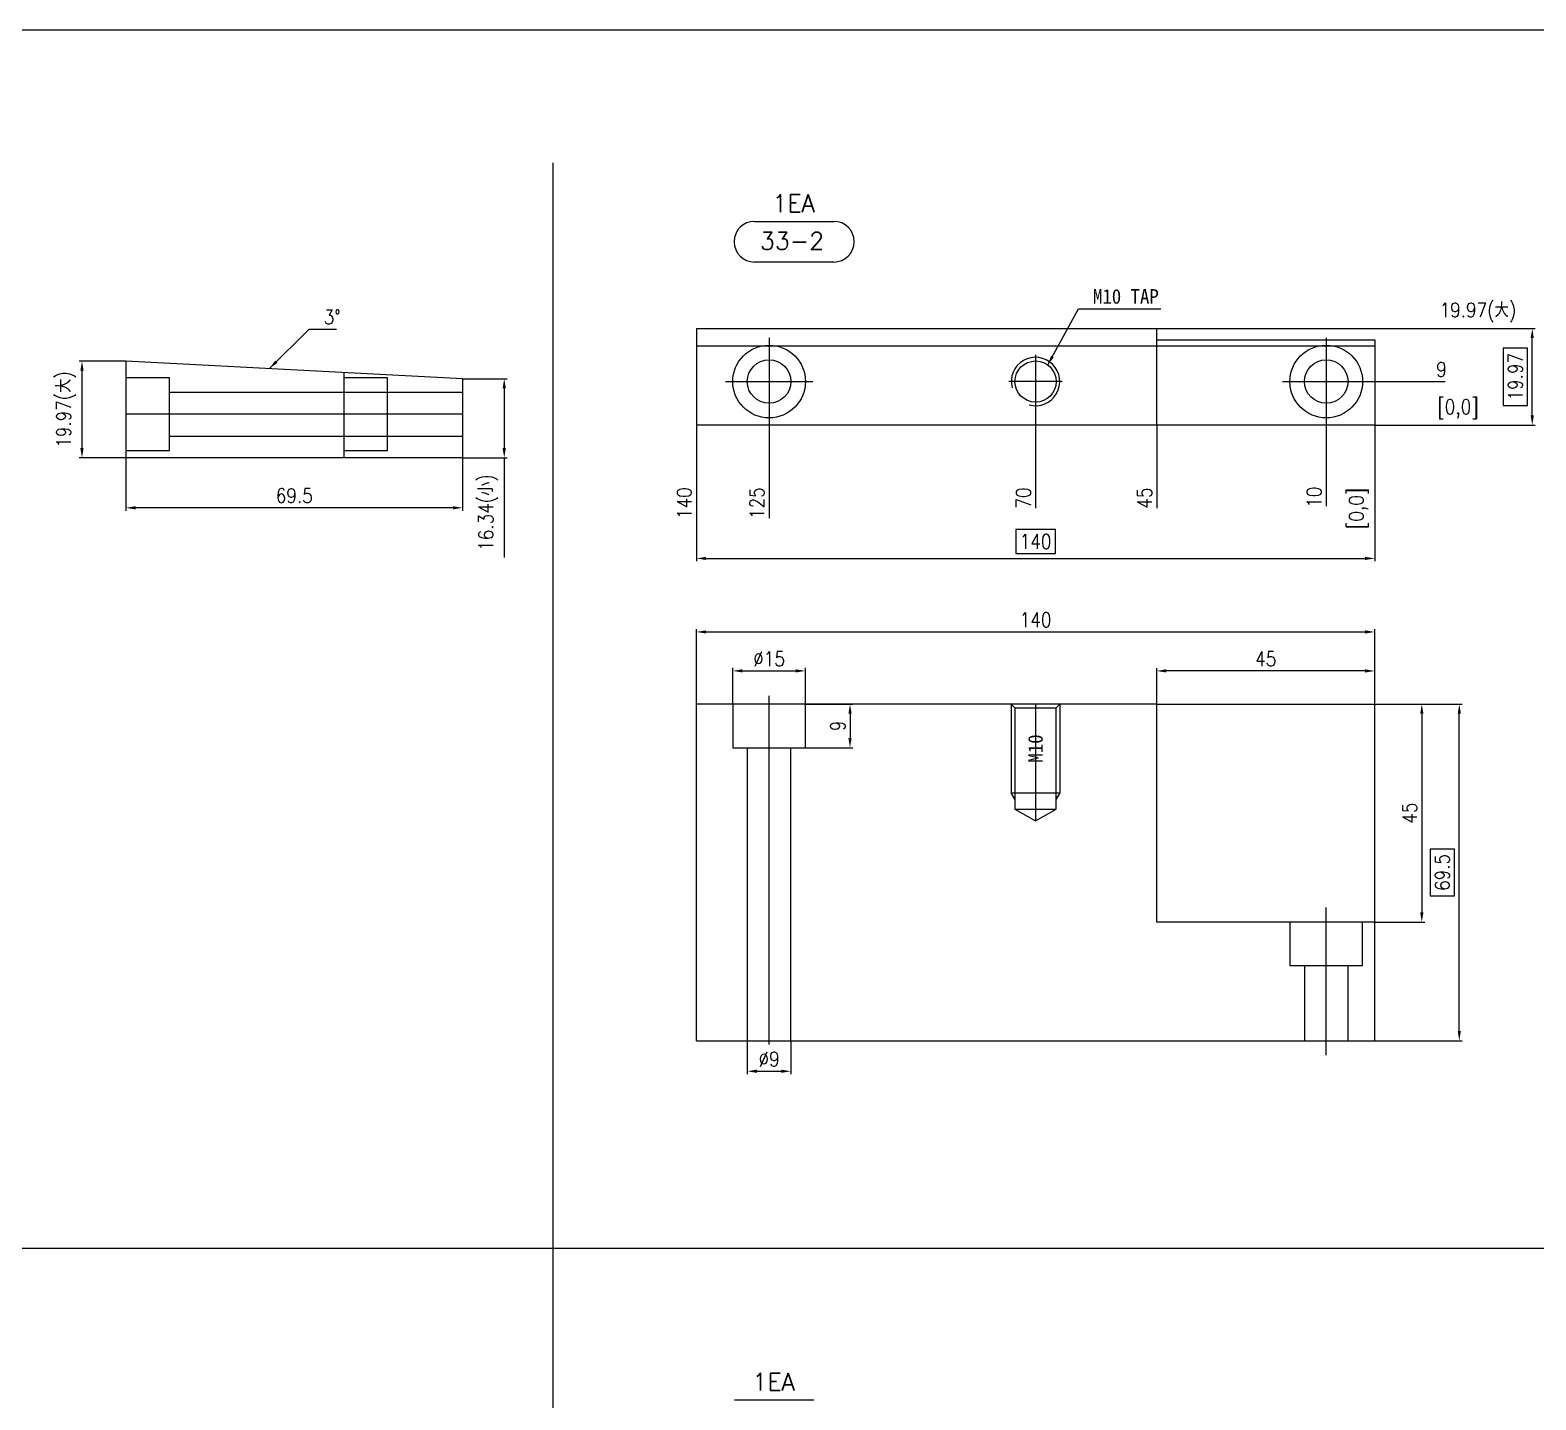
# Model space of a CAD drawing. Header units: millimetres. Extents: x 632 to 3922, y 1402 to 2001.
# Drawn here: x 841.5 to 1152.3, y 1695.7 to 1978.5 of the extents above; entities that cross this region are included whole.
import ezdxf
from ezdxf.enums import TextEntityAlignment as Align
from ezdxf.lldxf.tags import DXFTag

# ---------------------------------------------------------------- set-up
doc = ezdxf.new("R2010")
doc.units = ezdxf.units.MM
for name, color, linetype in [('11', 11, 'Continuous'), ('2', 2, 'Continuous'), ('3', 3, 'Continuous'), ('6', 6, 'Continuous'), ('7', 7, 'Continuous'), ('BCE', 1, 'CENTER'), ('BO', 7, 'Continuous'), ('BTL', 5, 'Continuous'), ('CE', 1, 'CENTER'), ('DIM', 7, 'Continuous')]:
    doc.layers.add(name, color=color, linetype=linetype)
doc.styles.add('JM_Standard', font='', dxfattribs={"height": 3})
doc.styles.add('ROMANS', font='romans.shx', dxfattribs={"width": 0.8, "height": 3})
doc.styles.add('SY', font='romans.shx', dxfattribs={"width": 0.85, "height": 3, "bigfont": 'ghs.shx'})
doc.styles.get('JM_Standard').set_extended_font_data('DotumChe')
tags = doc.linetypes.add('CENTER', pattern=[2, 1.25, -0.25, 0.25, -0.25]).pattern_tags.tags
tags[10:11] = [DXFTag(74, 4), DXFTag(75, 0), DXFTag(340, '0'), DXFTag(46, 1.0), DXFTag(50, 0.0), DXFTag(44, 0.0), DXFTag(45, 0.0)]
tags[8:9] = [DXFTag(74, 4), DXFTag(75, 0), DXFTag(340, '0'), DXFTag(46, 1.0), DXFTag(50, 0.0), DXFTag(44, 0.0), DXFTag(45, 0.0)]
tags[6:7] = [DXFTag(74, 4), DXFTag(75, 0), DXFTag(340, '0'), DXFTag(46, 1.0), DXFTag(50, 0.0), DXFTag(44, 0.0), DXFTag(45, 0.0)]
tags[4:5] = [DXFTag(74, 4), DXFTag(75, 0), DXFTag(340, '0'), DXFTag(46, 1.0), DXFTag(50, 0.0), DXFTag(44, 0.0), DXFTag(45, 0.0)]
doc.dimstyles.new('BaseStyle', dxfattribs={"dimtxt": 3, "dimasz": 2, "dimexe": 0.6, "dimexo": 0, "dimgap": 1, "dimtad": 1, "dimdsep": 46, "dimtxsty": 'SY', "dimcen": 0, "dimclrd": 3, "dimclre": 3, "dimclrt": 7, "dimaunit": 1, "dimazin": 0, "dimtfac": 1, "dimtmove": 0, "dimatfit": 3, "dimfxl": 1, "dimtolj": 1, "dimtzin": 0, "dimarcsym": 0})

# ---------------------------------------------------------------- blocks, each defined once
blk = doc.blocks.new('*D271')
at = {"layer": 'Defpoints', "color": 0}
for p in [(861.28, 1910.15), (852.21, 1890.18), (861.28, 1890.18)]:
    blk.add_point(p, dxfattribs=at)
at = {"layer": 'DIM', "color": 3, "lineweight": -2}
for p, q in [((861.28, 1910.15), (851.61, 1910.15)), ((852.21, 1908.15), (852.21, 1892.18)), ((861.28, 1890.18), (851.61, 1890.18))]:
    blk.add_line(p, q, dxfattribs=at)
at = {"layer": 'DIM', "color": 3}
for points in [[(852.55, 1908.15), (851.88, 1908.15), (852.21, 1910.15)], [(851.88, 1892.18), (852.55, 1892.18), (852.21, 1890.18)]]:
    blk.add_solid(points, dxfattribs=at)
at = {"layer": 'DIM', "color": 7, "insert": (848.93, 1900.16), "char_height": 3, "attachment_point": 5, "rotation": 90, "style": 'SY', "bg_fill": 3, "box_fill_scale": 1.1, "bg_fill_color": 256, "bg_fill_true_color": 13158600, "bg_fill_transparency": 0}
blk.add_mtext('\\A1;19.97(大)', dxfattribs=at)
blk = doc.blocks.new('*D272')
at = {"layer": 'Defpoints', "color": 0}
for p in [(930.78, 1906.51), (930.78, 1890.18), (939.37, 1890.18)]:
    blk.add_point(p, dxfattribs=at)
at = {"layer": 'DIM', "color": 3, "lineweight": -2}
for p, q in [((930.78, 1906.51), (939.97, 1906.51)), ((939.37, 1904.51), (939.37, 1892.18)), ((930.78, 1890.18), (939.97, 1890.18)), ((939.37, 1890.18), (939.37, 1869.59))]:
    blk.add_line(p, q, dxfattribs=at)
at = {"layer": 'DIM', "color": 3}
for points in [[(939.7, 1904.51), (939.03, 1904.51), (939.37, 1906.51)], [(939.03, 1892.18), (939.7, 1892.18), (939.37, 1890.18)]]:
    blk.add_solid(points, dxfattribs=at)
at = {"layer": 'DIM', "color": 7, "insert": (936.08, 1878.88), "char_height": 3, "attachment_point": 5, "rotation": 90, "style": 'SY', "bg_fill": 3, "box_fill_scale": 1.1, "bg_fill_color": 256, "bg_fill_true_color": 13158600, "bg_fill_transparency": 0}
blk.add_mtext('\\A1;16.34(小)', dxfattribs=at)
blk = doc.blocks.new('*D273')
at = {"layer": 'Defpoints', "color": 0}
for p in [(861.28, 1890.18), (930.78, 1890.18), (861.28, 1879.86)]:
    blk.add_point(p, dxfattribs=at)
at = {"layer": 'DIM', "color": 3, "lineweight": -2}
for p, q in [((861.28, 1890.18), (861.28, 1879.26)), ((930.78, 1890.18), (930.78, 1879.26)), ((928.78, 1879.86), (863.28, 1879.86))]:
    blk.add_line(p, q, dxfattribs=at)
at = {"layer": 'DIM', "color": 3}
for points in [[(863.28, 1880.19), (863.28, 1879.53), (861.28, 1879.86)], [(928.78, 1879.53), (928.78, 1880.19), (930.78, 1879.86)]]:
    blk.add_solid(points, dxfattribs=at)
at = {"layer": 'DIM', "color": 7, "insert": (896.03, 1882.36), "char_height": 3, "attachment_point": 5, "style": 'SY', "bg_fill": 3, "box_fill_scale": 1.1, "bg_fill_color": 256, "bg_fill_true_color": 13158600, "bg_fill_transparency": 0}
blk.add_mtext('\\A1;69.5', dxfattribs=at)
blk = doc.blocks.new('PCT_1_10')
at = {"layer": 'BCE'}
for p, q in [((0, 5.5), (0, -5.5)), ((5.5, 0), (-5.5, 0))]:
    blk.add_line(p, q, dxfattribs=at)
at = {"layer": 'BO'}
blk.add_circle((0, 0), 4.25, dxfattribs=at)
at = {"layer": 'BTL'}
blk.add_arc((0, 0), 5, 255, 195, dxfattribs=at)
blk = doc.blocks.new('*D274')
at = {"layer": 'BO', "color": 3, "lineweight": -2}
blk.add_line((1119.04, 1896.93), (1119.04, 1875.55), dxfattribs=at)
at = {"layer": 'Defpoints', "color": 0}
for p in [(1119.04, 1896.93), (1119.04, 1896.93), (1119.04, 1884.93)]:
    blk.add_point(p, dxfattribs=at)
at = {"layer": 'BO', "color": 2, "insert": (1115.75, 1879.74), "char_height": 3, "attachment_point": 5, "rotation": 90, "style": 'SY'}
blk.add_mtext('\\A1;[0,0]', dxfattribs=at)
blk = doc.blocks.new('*D275')
at = {"layer": 'BO', "color": 3, "lineweight": -2}
blk.add_line((1119.04, 1896.93), (1140.41, 1896.93), dxfattribs=at)
at = {"layer": 'Defpoints', "color": 0}
for p in [(1119.04, 1896.93), (1119.04, 1896.93), (1131.04, 1896.93)]:
    blk.add_point(p, dxfattribs=at)
at = {"layer": 'BO', "color": 2, "insert": (1136.22, 1900.22), "char_height": 3, "attachment_point": 5, "style": 'SY'}
blk.add_mtext('\\A1;[0,0]', dxfattribs=at)
blk = doc.blocks.new('*D276')
at = {"layer": 'BO', "color": 3, "lineweight": -2}
blk.add_line((1109.04, 1896.93), (1109.04, 1880.17), dxfattribs=at)
at = {"layer": 'Defpoints', "color": 0}
for p in [(1109.04, 1896.93), (1119.04, 1896.93)]:
    blk.add_point(p, dxfattribs=at)
at = {"layer": 'BO', "color": 7, "insert": (1106.54, 1882.05), "char_height": 3, "attachment_point": 5, "rotation": 90, "style": 'SY', "bg_fill": 3, "box_fill_scale": 1.1, "bg_fill_color": 256, "bg_fill_true_color": 13158600, "bg_fill_transparency": 0}
blk.add_mtext('\\A1;10', dxfattribs=at)
at = {"layer": 'Defpoints', "color": 0}
blk.add_point((1109.04, 1884.93), dxfattribs=at)
blk = doc.blocks.new('*D277')
at = {"layer": 'BO', "color": 3, "lineweight": -2}
blk.add_line((1074.04, 1896.93), (1074.04, 1879.8), dxfattribs=at)
at = {"layer": 'Defpoints', "color": 0}
for p in [(1074.04, 1896.93), (1119.04, 1896.93)]:
    blk.add_point(p, dxfattribs=at)
at = {"layer": 'BO', "color": 7, "insert": (1071.54, 1881.87), "char_height": 3, "attachment_point": 5, "rotation": 90, "style": 'SY', "bg_fill": 3, "box_fill_scale": 1.1, "bg_fill_color": 256, "bg_fill_true_color": 13158600, "bg_fill_transparency": 0}
blk.add_mtext('\\A1;45', dxfattribs=at)
at = {"layer": 'Defpoints', "color": 0}
blk.add_point((1074.04, 1884.93), dxfattribs=at)
blk = doc.blocks.new('*D278')
at = {"layer": 'BO', "color": 3, "lineweight": -2}
blk.add_line((1049.04, 1905.93), (1049.04, 1879.8), dxfattribs=at)
at = {"layer": 'Defpoints', "color": 0}
for p in [(1049.04, 1905.93), (1119.04, 1896.93)]:
    blk.add_point(p, dxfattribs=at)
at = {"layer": 'BO', "color": 7, "insert": (1046.54, 1881.87), "char_height": 3, "attachment_point": 5, "rotation": 90, "style": 'SY', "bg_fill": 3, "box_fill_scale": 1.1, "bg_fill_color": 256, "bg_fill_true_color": 13158600, "bg_fill_transparency": 0}
blk.add_mtext('\\A1;70', dxfattribs=at)
at = {"layer": 'Defpoints', "color": 0}
blk.add_point((1049.04, 1884.93), dxfattribs=at)
blk = doc.blocks.new('*D279')
at = {"layer": 'BO', "color": 3, "lineweight": -2}
blk.add_line((994.04, 1896.93), (994.04, 1877.74), dxfattribs=at)
at = {"layer": 'Defpoints', "color": 0}
for p in [(994.04, 1896.93), (1119.04, 1896.93)]:
    blk.add_point(p, dxfattribs=at)
at = {"layer": 'BO', "color": 7, "insert": (991.54, 1880.83), "char_height": 3, "attachment_point": 5, "rotation": 90, "style": 'SY', "bg_fill": 3, "box_fill_scale": 1.1, "bg_fill_color": 256, "bg_fill_true_color": 13158600, "bg_fill_transparency": 0}
blk.add_mtext('\\A1;125', dxfattribs=at)
at = {"layer": 'Defpoints', "color": 0}
blk.add_point((994.04, 1884.93), dxfattribs=at)
blk = doc.blocks.new('*D280')
at = {"layer": 'BO', "color": 3, "lineweight": -2}
blk.add_line((979.04, 1896.93), (979.04, 1877.74), dxfattribs=at)
at = {"layer": 'Defpoints', "color": 0}
for p in [(979.04, 1896.93), (1119.04, 1896.93)]:
    blk.add_point(p, dxfattribs=at)
at = {"layer": 'BO', "color": 7, "insert": (976.54, 1880.83), "char_height": 3, "attachment_point": 5, "rotation": 90, "style": 'SY', "bg_fill": 3, "box_fill_scale": 1.1, "bg_fill_color": 256, "bg_fill_true_color": 13158600, "bg_fill_transparency": 0}
blk.add_mtext('\\A1;140', dxfattribs=at)
at = {"layer": 'Defpoints', "color": 0}
blk.add_point((979.04, 1884.93), dxfattribs=at)
blk = doc.blocks.new('*D281')
at = {"layer": 'BO', "color": 3, "lineweight": -2}
blk.add_line((1118.04, 1905.93), (1133.61, 1905.93), dxfattribs=at)
at = {"layer": 'Defpoints', "color": 0}
for p in [(1118.04, 1905.93), (1119.04, 1896.93)]:
    blk.add_point(p, dxfattribs=at)
at = {"layer": 'BO', "color": 7, "insert": (1132.82, 1908.43), "char_height": 3, "attachment_point": 5, "style": 'SY', "bg_fill": 3, "box_fill_scale": 1.1, "bg_fill_color": 256, "bg_fill_true_color": 13158600, "bg_fill_transparency": 0}
blk.add_mtext('\\A1;9', dxfattribs=at)
at = {"layer": 'Defpoints', "color": 0}
blk.add_point((1131.04, 1905.93), dxfattribs=at)
blk = doc.blocks.new('*D282')
at = {"layer": 'BO', "color": 3, "lineweight": -2}
blk.add_line((1074.04, 1916.9), (1148.63, 1916.9), dxfattribs=at)
at = {"layer": 'Defpoints', "color": 0}
for p in [(1074.04, 1916.9), (1119.04, 1896.93)]:
    blk.add_point(p, dxfattribs=at)
at = {"layer": 'BO', "color": 7, "insert": (1140.33, 1920.19), "char_height": 3, "attachment_point": 5, "style": 'SY', "bg_fill": 3, "box_fill_scale": 1.1, "bg_fill_color": 256, "bg_fill_true_color": 13158600, "bg_fill_transparency": 0}
blk.add_mtext('\\A1;19.97(大)', dxfattribs=at)
at = {"layer": 'Defpoints', "color": 0}
blk.add_point((1131.04, 1916.9), dxfattribs=at)
blk = doc.blocks.new('*D283')
at = {"layer": 'Defpoints', "color": 0}
for p in [(979.04, 1896.93), (1119.04, 1896.93), (1119.04, 1869.41)]:
    blk.add_point(p, dxfattribs=at)
at = {"layer": 'DIM', "color": 3, "lineweight": -2}
for p, q in [((979.04, 1896.93), (979.04, 1868.81)), ((1119.04, 1896.93), (1119.04, 1868.81)), ((981.04, 1869.41), (1117.04, 1869.41))]:
    blk.add_line(p, q, dxfattribs=at)
at = {"layer": 'DIM', "color": 3}
for points in [[(981.04, 1869.74), (981.04, 1869.08), (979.04, 1869.41)], [(1117.04, 1869.08), (1117.04, 1869.74), (1119.04, 1869.41)]]:
    blk.add_solid(points, dxfattribs=at)
at = {"layer": 'DIM', "color": 7, "insert": (1049.04, 1872.91), "char_height": 3, "attachment_point": 5, "style": 'SY', "bg_fill": 3, "box_fill_scale": 1.1, "bg_fill_color": 256, "bg_fill_true_color": 13158600, "bg_fill_transparency": 0}
blk.add_mtext('\\A1;140', dxfattribs=at)
at = {"layer": 'DIM', "color": 3, "lineweight": -2}
for p, q in [((1053.13, 1875.41), (1044.94, 1875.41)), ((1044.94, 1875.41), (1044.94, 1870.41)), ((1053.13, 1870.41), (1053.13, 1875.41)), ((1044.94, 1870.41), (1053.13, 1870.41))]:
    blk.add_line(p, q, dxfattribs=at)
blk = doc.blocks.new('*D284')
at = {"layer": 'Defpoints', "color": 0}
for p in [(1141.87, 1916.9), (1151.56, 1916.9), (1119.04, 1896.93)]:
    blk.add_point(p, dxfattribs=at)
at = {"layer": 'DIM', "color": 3, "lineweight": -2}
for p, q in [((1141.87, 1916.9), (1152.16, 1916.9)), ((1151.56, 1898.93), (1151.56, 1914.9)), ((1119.04, 1896.93), (1152.16, 1896.93))]:
    blk.add_line(p, q, dxfattribs=at)
at = {"layer": 'DIM', "color": 3}
for points in [[(1151.89, 1914.9), (1151.22, 1914.9), (1151.56, 1916.9)], [(1151.22, 1898.93), (1151.89, 1898.93), (1151.56, 1896.93)]]:
    blk.add_solid(points, dxfattribs=at)
at = {"layer": 'DIM', "color": 7, "insert": (1148.06, 1906.92), "char_height": 3, "attachment_point": 5, "rotation": 90, "style": 'SY', "bg_fill": 3, "box_fill_scale": 1.1, "bg_fill_color": 256, "bg_fill_true_color": 13158600, "bg_fill_transparency": 0}
blk.add_mtext('\\A1;19.97', dxfattribs=at)
at = {"layer": 'DIM', "color": 3, "lineweight": -2}
for p, q in [((1150.56, 1912.84), (1145.56, 1912.84)), ((1145.56, 1912.84), (1145.56, 1901)), ((1150.56, 1901), (1150.56, 1912.84)), ((1145.56, 1901), (1150.56, 1901))]:
    blk.add_line(p, q, dxfattribs=at)
blk = doc.blocks.new('*D288')
at = {"layer": 'Defpoints', "color": 0}
for p in [(1001.54, 1846.19), (986.54, 1839.33), (1001.54, 1839.33)]:
    blk.add_point(p, dxfattribs=at)
at = {"layer": 'DIM', "color": 3, "lineweight": -2}
for p, q in [((986.54, 1839.33), (986.54, 1846.79)), ((988.54, 1846.19), (999.54, 1846.19)), ((1001.54, 1839.33), (1001.54, 1846.79))]:
    blk.add_line(p, q, dxfattribs=at)
at = {"layer": 'DIM', "color": 3}
for points in [[(988.54, 1846.52), (988.54, 1845.86), (986.54, 1846.19)], [(999.54, 1845.86), (999.54, 1846.52), (1001.54, 1846.19)]]:
    blk.add_solid(points, dxfattribs=at)
at = {"layer": 'DIM', "color": 7, "insert": (994.04, 1848.69), "char_height": 3, "attachment_point": 5, "style": 'SY', "bg_fill": 3, "box_fill_scale": 1.1, "bg_fill_color": 256, "bg_fill_true_color": 13158600, "bg_fill_transparency": 0}
blk.add_mtext('\\A1;%%c15', dxfattribs=at)
blk = doc.blocks.new('*D289')
at = {"layer": 'Defpoints', "color": 0}
for p in [(1001.54, 1839.33), (1001.54, 1830.33), (1010.74, 1830.33)]:
    blk.add_point(p, dxfattribs=at)
at = {"layer": 'DIM', "color": 3, "lineweight": -2}
for p, q in [((1001.54, 1839.33), (1011.34, 1839.33)), ((1010.74, 1837.33), (1010.74, 1832.33)), ((1001.54, 1830.33), (1011.34, 1830.33))]:
    blk.add_line(p, q, dxfattribs=at)
at = {"layer": 'DIM', "color": 3}
for points in [[(1011.07, 1837.33), (1010.41, 1837.33), (1010.74, 1839.33)], [(1010.41, 1832.33), (1011.07, 1832.33), (1010.74, 1830.33)]]:
    blk.add_solid(points, dxfattribs=at)
at = {"layer": 'DIM', "color": 7, "insert": (1008.24, 1834.83), "char_height": 3, "attachment_point": 5, "rotation": 90, "style": 'SY', "bg_fill": 3, "box_fill_scale": 1.1, "bg_fill_color": 256, "bg_fill_true_color": 13158600, "bg_fill_transparency": 0}
blk.add_mtext('\\A1;9', dxfattribs=at)
blk = doc.blocks.new('*D290')
at = {"layer": 'Defpoints', "color": 0}
for p in [(1074.04, 1846.18), (1074.04, 1839.33), (1119.04, 1794.33)]:
    blk.add_point(p, dxfattribs=at)
at = {"layer": 'DIM', "color": 3, "lineweight": -2}
for p, q in [((1074.04, 1839.33), (1074.04, 1846.78)), ((1117.04, 1846.18), (1076.04, 1846.18)), ((1119.04, 1794.33), (1119.04, 1846.78))]:
    blk.add_line(p, q, dxfattribs=at)
at = {"layer": 'DIM', "color": 3}
for points in [[(1076.04, 1846.52), (1076.04, 1845.85), (1074.04, 1846.18)], [(1117.04, 1845.85), (1117.04, 1846.52), (1119.04, 1846.18)]]:
    blk.add_solid(points, dxfattribs=at)
at = {"layer": 'DIM', "color": 7, "insert": (1096.54, 1848.68), "char_height": 3, "attachment_point": 5, "style": 'SY', "bg_fill": 3, "box_fill_scale": 1.1, "bg_fill_color": 256, "bg_fill_true_color": 13158600, "bg_fill_transparency": 0}
blk.add_mtext('\\A1;45', dxfattribs=at)
blk = doc.blocks.new('*D291')
at = {"layer": 'Defpoints', "color": 0}
for p in [(1119.04, 1854.23), (979.04, 1839.33), (1119.04, 1794.33)]:
    blk.add_point(p, dxfattribs=at)
at = {"layer": 'DIM', "color": 3, "lineweight": -2}
for p, q in [((979.04, 1839.33), (979.04, 1854.83)), ((981.04, 1854.23), (1117.04, 1854.23)), ((1119.04, 1794.33), (1119.04, 1854.83))]:
    blk.add_line(p, q, dxfattribs=at)
at = {"layer": 'DIM', "color": 3}
for points in [[(981.04, 1854.56), (981.04, 1853.9), (979.04, 1854.23)], [(1117.04, 1853.9), (1117.04, 1854.56), (1119.04, 1854.23)]]:
    blk.add_solid(points, dxfattribs=at)
at = {"layer": 'DIM', "color": 7, "insert": (1049.04, 1856.73), "char_height": 3, "attachment_point": 5, "style": 'SY', "bg_fill": 3, "box_fill_scale": 1.1, "bg_fill_color": 256, "bg_fill_true_color": 13158600, "bg_fill_transparency": 0}
blk.add_mtext('\\A1;140', dxfattribs=at)
blk = doc.blocks.new('*D292')
at = {"layer": 'Defpoints', "color": 0}
for p in [(1074.04, 1839.33), (1119.04, 1794.33), (1128.76, 1794.33)]:
    blk.add_point(p, dxfattribs=at)
at = {"layer": 'DIM', "color": 3, "lineweight": -2}
for p, q in [((1074.04, 1839.33), (1129.36, 1839.33)), ((1128.76, 1837.33), (1128.76, 1796.33)), ((1119.04, 1794.33), (1129.36, 1794.33))]:
    blk.add_line(p, q, dxfattribs=at)
at = {"layer": 'DIM', "color": 3}
for points in [[(1129.1, 1837.33), (1128.43, 1837.33), (1128.76, 1839.33)], [(1128.43, 1796.33), (1129.1, 1796.33), (1128.76, 1794.33)]]:
    blk.add_solid(points, dxfattribs=at)
at = {"layer": 'DIM', "color": 7, "insert": (1126.26, 1816.83), "char_height": 3, "attachment_point": 5, "rotation": 90, "style": 'SY', "bg_fill": 3, "box_fill_scale": 1.1, "bg_fill_color": 256, "bg_fill_true_color": 13158600, "bg_fill_transparency": 0}
blk.add_mtext('\\A1;45', dxfattribs=at)
blk = doc.blocks.new('*D293')
at = {"layer": 'Defpoints', "color": 0}
for p in [(1074.04, 1839.33), (1136.5, 1839.33), (1119.04, 1769.83)]:
    blk.add_point(p, dxfattribs=at)
at = {"layer": 'DIM', "color": 3, "lineweight": -2}
for p, q in [((1074.04, 1839.33), (1137.1, 1839.33)), ((1136.5, 1771.83), (1136.5, 1837.33)), ((1119.04, 1769.83), (1137.1, 1769.83))]:
    blk.add_line(p, q, dxfattribs=at)
at = {"layer": 'DIM', "color": 3}
for points in [[(1136.83, 1837.33), (1136.17, 1837.33), (1136.5, 1839.33)], [(1136.17, 1771.83), (1136.83, 1771.83), (1136.5, 1769.83)]]:
    blk.add_solid(points, dxfattribs=at)
at = {"layer": 'DIM', "color": 7, "insert": (1133, 1804.58), "char_height": 3, "attachment_point": 5, "rotation": 90, "style": 'SY', "bg_fill": 3, "box_fill_scale": 1.1, "bg_fill_color": 256, "bg_fill_true_color": 13158600, "bg_fill_transparency": 0}
blk.add_mtext('\\A1;69.5', dxfattribs=at)
at = {"layer": 'DIM', "color": 3, "lineweight": -2}
for p, q in [((1135.5, 1809.4), (1130.5, 1809.4)), ((1130.5, 1809.4), (1130.5, 1799.75)), ((1135.5, 1799.75), (1135.5, 1809.4)), ((1130.5, 1799.75), (1135.5, 1799.75))]:
    blk.add_line(p, q, dxfattribs=at)
blk = doc.blocks.new('*D294')
at = {"layer": 'Defpoints', "color": 0}
for p in [(989.54, 1769.83), (998.54, 1769.83), (998.54, 1763.53)]:
    blk.add_point(p, dxfattribs=at)
at = {"layer": 'DIM', "color": 3, "lineweight": -2}
for p, q in [((989.54, 1769.83), (989.54, 1762.93)), ((998.54, 1769.83), (998.54, 1762.93)), ((991.54, 1763.53), (996.54, 1763.53))]:
    blk.add_line(p, q, dxfattribs=at)
at = {"layer": 'DIM', "color": 3}
for points in [[(991.54, 1763.86), (991.54, 1763.19), (989.54, 1763.53)], [(996.54, 1763.19), (996.54, 1763.86), (998.54, 1763.53)]]:
    blk.add_solid(points, dxfattribs=at)
at = {"layer": 'DIM', "color": 7, "insert": (994.04, 1766.03), "char_height": 3, "attachment_point": 5, "style": 'SY', "bg_fill": 3, "box_fill_scale": 1.1, "bg_fill_color": 256, "bg_fill_true_color": 13158600, "bg_fill_transparency": 0}
blk.add_mtext('\\A1;%%c9', dxfattribs=at)
blk = doc.blocks.new('A$C2EA02300')
blk.add_line((832, 585), (9, 585))

msp = doc.modelspace()

# ---------------------------------------------------------------- linework, layer by layer
for p, q in [((979.036, 1769.829), (979.036, 1839.329)), ((1074.036, 1839.329), (979.036, 1839.329)), ((986.536, 1839.329), (986.536, 1830.329)), ((1001.536, 1830.329), (1001.536, 1839.329)), ((1074.036, 1794.329), (1074.036, 1839.329)), ((986.536, 1830.329), (1001.536, 1830.329)), ((989.536, 1830.329), (989.536, 1769.829)), ((998.536, 1769.829), (998.536, 1830.329)), ((1119.036, 1794.329), (1074.036, 1794.329)), ((1101.536, 1794.329), (1101.536, 1785.329)), ((1116.536, 1785.329), (1116.536, 1794.329)), ((1119.036, 1769.829), (1119.036, 1794.329)), ((1101.536, 1785.329), (1116.536, 1785.329)), ((1104.536, 1785.329), (1104.536, 1769.829)), ((1113.536, 1769.829), (1113.536, 1785.329)), ((979.036, 1769.829), (1119.036, 1769.829))]:
    msp.add_line(p, q)
at = {"layer": '11'}
for p, q in [((949.4, 1951.108), (949.4, 1471.207)), ((645.935, 1727.018), (1440.996, 1727.018))]:
    msp.add_line(p, q, dxfattribs=at)
at = {"layer": '2'}
for p, q in [((1074.036, 1913.259), (979.036, 1913.259)), ((1119.036, 1913.259), (1074.036, 1913.259)), ((870.277, 1906.677), (861.277, 1906.677)), ((870.277, 1891.677), (870.277, 1906.677)), ((906.277, 1907.795), (906.277, 1903.677)), ((915.277, 1906.677), (906.277, 1906.677)), ((915.277, 1891.677), (915.277, 1906.677)), ((930.777, 1903.677), (870.277, 1903.677)), ((906.277, 1903.677), (906.277, 1894.677)), ((870.277, 1894.677), (930.777, 1894.677)), ((906.277, 1894.677), (906.277, 1890.177)), ((861.277, 1891.677), (870.277, 1891.677)), ((906.277, 1891.677), (915.277, 1891.677))]:
    msp.add_line(p, q, dxfattribs=at)
at = {"layer": '3'}
for p, q in [((991.027, 1939.001), (1007.401, 1939.001)), ((1007.401, 1930.601), (991.027, 1930.601)), ((986.903, 1695.673), (1003.277, 1695.673))]:
    msp.add_line(p, q, dxfattribs=at)
for centre, start, end in [((991.027, 1934.801), 90, 180), ((1007.401, 1934.801), 0, 90), ((991.027, 1934.801), 180, 270), ((1007.401, 1934.801), 270, 0)]:
    msp.add_arc(centre, 4.2, start, end, dxfattribs=at)
at = {"layer": '7'}
for p, q in [((979.036, 1916.905), (979.036, 1896.931)), ((979.036, 1916.905), (1074.036, 1916.905)), ((1074.036, 1896.931), (1074.036, 1916.905)), ((1074.036, 1914.544), (1119.036, 1914.544)), ((1119.036, 1914.544), (1119.036, 1896.931)), ((861.277, 1910.151), (861.277, 1890.177)), ((930.777, 1906.513), (861.277, 1910.151)), ((930.777, 1906.513), (930.777, 1890.177)), ((1074.036, 1896.931), (979.036, 1896.931)), ((1119.036, 1896.931), (1074.036, 1896.931)), ((930.777, 1890.177), (861.277, 1890.177))]:
    msp.add_line(p, q, dxfattribs=at)
for centre, radius in [((994.036, 1905.931), 7.5), ((1109.036, 1905.931), 7.5), ((994.036, 1905.931), 4.5), ((1109.036, 1905.931), 4.5)]:
    msp.add_circle(centre, radius, dxfattribs=at)
at = {"layer": 'CE'}
for p, q in [((994.036, 1914.931), (994.036, 1896.931)), ((1109.036, 1914.931), (1109.036, 1896.931)), ((985.036, 1905.931), (1003.036, 1905.931)), ((1100.036, 1905.931), (1118.036, 1905.931)), ((930.777, 1899.177), (861.277, 1899.177)), ((994.036, 1769.041), (994.036, 1841.028)), ((1109.036, 1766.829), (1109.036, 1797.329))]:
    msp.add_line(p, q, dxfattribs=at)

# ---------------------------------------------------------------- block references
at = {"layer": 'BO'}
msp.add_blockref('PCT_1_10', (1049.036, 1905.931), dxfattribs=at)

# ---------------------------------------------------------------- texts
at = {"style": 'ROMANS'}
for p in [(1003.515, 1940.928), (999.39, 1697.6)]:
    msp.add_text('1EA', height=3.6, dxfattribs=at).set_placement(p, align=Align.RIGHT)
at = {"layer": '6', "style": 'ROMANS'}
msp.add_text('33-2', height=3.6, dxfattribs=at).set_placement((1005.411, 1933.165), align=Align.RIGHT)
at = {"layer": '7', "char_height": 3, "attachment_point": 7}
for s, insert, style in [('M10 TAP  ', (1060.896, 1921.956), 'JM_Standard'), ('\\A1;3%%d', (902.108, 1917.749), 'SY')]:
    msp.add_mtext(s, dxfattribs=dict(at, insert=insert, style=style))

# ---------------------------------------------------------------- dimensions: what is measured, and where the dimension line sits
at = {"layer": 'BO'}
for offset, dtype, picture, middle in [((12, 0), 0, '*D275', (1136.225, 1900.217)), ((0, -12), 1, '*D274', (1115.75, 1879.742))]:
    dim = msp.add_ordinate_dim(feature_location=(1119.036, 1896.931), offset=offset, dtype=dtype, origin=(1119.036, 1896.931), text='[0,0]', dimstyle='BaseStyle', override={"dimclrt": 2}, dxfattribs=at)
    dim.commit()
    dim.dimension.update_dxf_attribs({"geometry": picture, "text_midpoint": middle})

# ---------------------------------------------------------------- leaders
at = {"layer": 'BO', "annotation_type": 0, "has_hookline": 1, "hookline_direction": 0, "text_width": 13.985}
msp.add_leader([(1051.564, 1909.347), (1057.896, 1920.956), (1059.896, 1920.956)], dimstyle='BaseStyle', override={"dimscale": 1, "dimgap": 1, "dimtad": 1}, dxfattribs=at)
at = {"layer": 'DIM', "annotation_type": 0, "has_hookline": 1, "hookline_direction": 0, "text_width": 2.671}
msp.add_leader([(890.897, 1908.6), (899.108, 1916.749), (901.108, 1916.749)], dimstyle='BaseStyle', override={"dimtfill": 1}, dxfattribs=at)

# ---------------------------------------------------------------- next in the draw order: dimensions: what is measured, and where the dimension line sits
at = {"layer": 'BO'}
dim = msp.add_ordinate_dim(feature_location=(1109.036, 1896.931), offset=(0, -12), dtype=1, origin=(1119.036, 1896.931), dimstyle='BaseStyle', override={"dimtfill": 1}, dxfattribs=at)
dim.commit()
dim.dimension.update_dxf_attribs({"geometry": '*D276', "text_midpoint": (1106.536, 1882.049)})
at = {"layer": 'DIM'}
for base, p1, p2, text, picture, middle in [((852.214, 1890.177), (861.277, 1910.151), (861.277, 1890.177), '<>(大)', '*D271', (848.928, 1900.164)), ((939.366, 1890.177), (930.777, 1906.513), (930.777, 1890.177), '<>(小)', '*D272', (936.08, 1878.881))]:
    dim = msp.add_linear_dim(base=base, p1=p1, p2=p2, angle=90, text=text, dimstyle='BaseStyle', override={"dimtfill": 1}, dxfattribs=at)
    dim.commit()
    dim.dimension.update_dxf_attribs({"geometry": picture, "text_midpoint": middle})
for base, p1, p2, picture, middle in [((1001.536, 1846.189), (986.536, 1839.329), (1001.536, 1839.329), '*D288', (994.036, 1848.689)), ((998.536, 1763.526), (989.536, 1769.829), (998.536, 1769.829), '*D294', (994.036, 1766.026))]:
    dim = msp.add_linear_dim(base=base, p1=p1, p2=p2, text='%%c<>', dimstyle='BaseStyle', override={"dimtfill": 1}, dxfattribs=at)
    dim.commit()
    dim.dimension.update_dxf_attribs({"geometry": picture, "text_midpoint": middle})
dim = msp.add_linear_dim(base=(1074.036, 1846.182), p1=(1119.036, 1794.329), p2=(1074.036, 1839.329), dimstyle='BaseStyle', override={"dimtfill": 1}, dxfattribs=at)
dim.commit()
dim.dimension.update_dxf_attribs({"geometry": '*D290', "text_midpoint": (1096.536, 1848.682)})

# ---------------------------------------------------------------- next in the draw order: dimensions: what is measured, and where the dimension line sits
at = {"layer": 'BO'}
dim = msp.add_ordinate_dim(feature_location=(1074.036, 1896.931), offset=(0, -12), dtype=1, origin=(1119.036, 1896.931), dimstyle='BaseStyle', override={"dimtfill": 1}, dxfattribs=at)
dim.commit()
dim.dimension.update_dxf_attribs({"geometry": '*D277', "text_midpoint": (1071.536, 1881.867)})
at = {"layer": 'DIM'}
dim = msp.add_linear_dim(base=(861.277, 1879.859), p1=(930.777, 1890.177), p2=(861.277, 1890.177), dimstyle='BaseStyle', override={"dimtfill": 1}, dxfattribs=at)
dim.commit()
dim.dimension.update_dxf_attribs({"geometry": '*D273', "text_midpoint": (896.027, 1882.359)})
dim = msp.add_linear_dim(base=(1010.741, 1830.329), p1=(1001.536, 1839.329), p2=(1001.536, 1830.329), angle=90, dimstyle='BaseStyle', override={"dimtfill": 1}, dxfattribs=at)
dim.commit()
dim.dimension.update_dxf_attribs({"geometry": '*D289', "text_midpoint": (1008.241, 1834.829)})

# ---------------------------------------------------------------- next in the draw order: dimensions: what is measured, and where the dimension line sits
at = {"layer": 'BO'}
dim = msp.add_ordinate_dim(feature_location=(1049.036, 1905.931), offset=(0, -21), dtype=1, origin=(1119.036, 1896.931), dimstyle='BaseStyle', override={"dimtfill": 1}, dxfattribs=at)
dim.commit()
dim.dimension.update_dxf_attribs({"geometry": '*D278', "text_midpoint": (1046.536, 1881.867)})
at = {"layer": 'DIM'}
dim = msp.add_linear_dim(base=(1119.036, 1854.229), p1=(979.036, 1839.329), p2=(1119.036, 1794.329), dimstyle='BaseStyle', override={"dimtfill": 1}, dxfattribs=at)
dim.commit()
dim.dimension.update_dxf_attribs({"geometry": '*D291', "text_midpoint": (1049.036, 1856.729)})

# ---------------------------------------------------------------- next in the draw order: linework, layer by layer
at = {"layer": 'BCE'}
msp.add_line((1049.036, 1839.329), (1049.036, 1815.208), dxfattribs=at)
at = {"layer": 'BO'}
msp.add_line((1044.786, 1817.662), (1053.286, 1817.662), dxfattribs=at)
for points in [[(1044.036, 1839.329), (1044.786, 1838.579), (1053.286, 1838.579), (1054.036, 1839.329)], [(1044.786, 1838.579), (1044.786, 1817.662), (1049.036, 1815.208), (1053.286, 1817.662), (1053.286, 1838.579)]]:
    msp.add_lwpolyline(points, dxfattribs=at)
at = {"layer": 'BTL'}
for p, q in [((1044.036, 1839.329), (1044.036, 1820.995)), ((1054.036, 1839.329), (1054.036, 1820.995))]:
    msp.add_line(p, q, dxfattribs=at)
msp.add_lwpolyline([(1044.786, 1819.696), (1044.036, 1820.995), (1054.036, 1820.995), (1053.286, 1819.696)], dxfattribs=at)

# ---------------------------------------------------------------- next in the draw order: texts
at = {"layer": 'DIM', "style": 'JM_Standard'}
msp.add_text('M10', height=3, rotation=90, dxfattribs=at).set_placement((1049.036, 1830.162), align=Align.MIDDLE)

# ---------------------------------------------------------------- next in the draw order: dimensions: what is measured, and where the dimension line sits
at = {"layer": 'BO'}
dim = msp.add_ordinate_dim(feature_location=(994.036, 1896.931), offset=(0, -12), dtype=1, origin=(1119.036, 1896.931), dimstyle='BaseStyle', override={"dimtfill": 1}, dxfattribs=at)
dim.commit()
dim.dimension.update_dxf_attribs({"geometry": '*D279', "text_midpoint": (991.536, 1880.835)})
at = {"layer": 'DIM'}
dim = msp.add_linear_dim(base=(1128.762, 1794.329), p1=(1074.036, 1839.329), p2=(1119.036, 1794.329), angle=90, dimstyle='BaseStyle', override={"dimtfill": 1}, dxfattribs=at)
dim.commit()
dim.dimension.update_dxf_attribs({"geometry": '*D292', "text_midpoint": (1126.262, 1816.829)})

# ---------------------------------------------------------------- next in the draw order: dimensions: what is measured, and where the dimension line sits
at = {"layer": 'BO'}
dim = msp.add_ordinate_dim(feature_location=(979.036, 1896.931), offset=(0, -12), dtype=1, origin=(1119.036, 1896.931), dimstyle='BaseStyle', override={"dimtfill": 1}, dxfattribs=at)
dim.commit()
dim.dimension.update_dxf_attribs({"geometry": '*D280', "text_midpoint": (976.536, 1880.835)})
at = {"layer": 'DIM'}
dim = msp.add_linear_dim(base=(1136.501, 1839.329), p1=(1119.036, 1769.829), p2=(1074.036, 1839.329), angle=90, dimstyle='BaseStyle', override={"dimgap": -1, "dimtfill": 1}, dxfattribs=at)
dim.commit()
dim.dimension.update_dxf_attribs({"geometry": '*D293', "text_midpoint": (1133.001, 1804.579)})

# ---------------------------------------------------------------- next in the draw order: dimensions: what is measured, and where the dimension line sits
at = {"layer": 'BO'}
dim = msp.add_ordinate_dim(feature_location=(1118.036, 1905.931), offset=(13, 0), dtype=0, origin=(1119.036, 1896.931), dimstyle='BaseStyle', override={"dimtfill": 1}, dxfattribs=at)
dim.commit()
dim.dimension.update_dxf_attribs({"geometry": '*D281', "text_midpoint": (1132.825, 1908.431)})

# ---------------------------------------------------------------- next in the draw order: dimensions: what is measured, and where the dimension line sits
dim = msp.add_ordinate_dim(feature_location=(1074.036, 1916.905), offset=(57, 0), dtype=0, origin=(1119.036, 1896.931), text='<>(大)', dimstyle='BaseStyle', override={"dimtfill": 1}, dxfattribs=at)
dim.commit()
dim.dimension.update_dxf_attribs({"geometry": '*D282', "text_midpoint": (1140.331, 1920.191)})

# ---------------------------------------------------------------- next in the draw order: dimensions: what is measured, and where the dimension line sits
at = {"layer": 'DIM'}
dim = msp.add_linear_dim(base=(1119.036, 1869.41), p1=(979.036, 1896.931), p2=(1119.036, 1896.931), dimstyle='BaseStyle', override={"dimgap": -1, "dimtfill": 1}, dxfattribs=at)
dim.commit()
dim.dimension.update_dxf_attribs({"geometry": '*D283', "text_midpoint": (1049.036, 1872.91)})

# ---------------------------------------------------------------- next in the draw order: dimensions: what is measured, and where the dimension line sits
dim = msp.add_linear_dim(base=(1151.555, 1916.905), p1=(1119.036, 1896.931), p2=(1141.871, 1916.905), angle=90, dimstyle='BaseStyle', override={"dimgap": -1, "dimtfill": 1}, dxfattribs=at)
dim.commit()
dim.dimension.update_dxf_attribs({"geometry": '*D284', "text_midpoint": (1148.055, 1906.918)})

# ---------------------------------------------------------------- next in the draw order: block references
msp.add_blockref('A$C2EA02300', (622.709, 1393.489))

doc.saveas('drawing.dxf')
